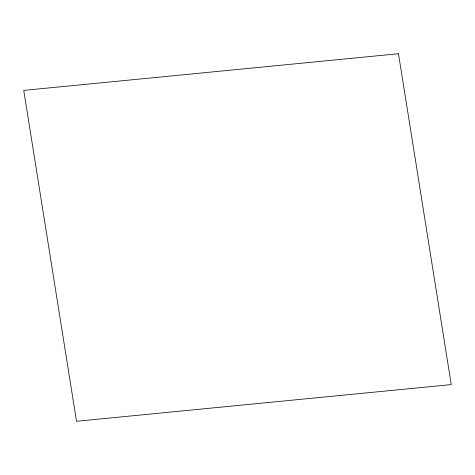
<?xml version="1.0" encoding="UTF-8"?>
<svg xmlns="http://www.w3.org/2000/svg" width="475" height="475" viewBox="0 0 475 475"><rect width="100%" height="100%" fill="white"/><g stroke="black" fill="none" stroke-linecap="round" stroke-linejoin="round"><path stroke-width="0.71" d="M398.472 53.723L23.75 90.398L76.528 421.277L451.25 384.602L398.472 53.723"/></g></svg>
